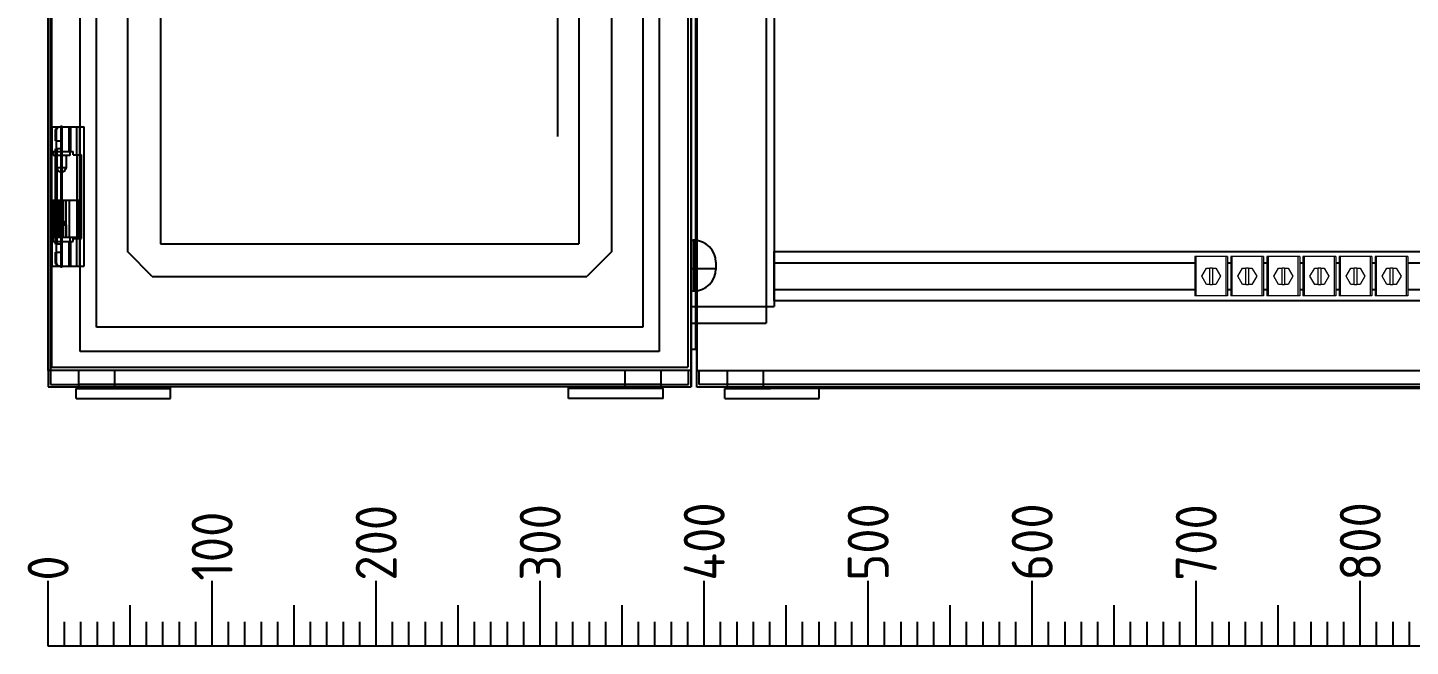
# Model space of a CAD drawing. Header units: millimetres. Extents: x 0 to 69574, y -5 to 41746.
# Drawn here: x 33967 to 34810, y 10609 to 10986 of the extents above; entities that cross this region are included whole.
import ezdxf
from ezdxf.enums import TextEntityAlignment as Align

# ---------------------------------------------------------------- set-up
doc = ezdxf.new("R2010")
doc.units = ezdxf.units.MM
doc.set_wipeout_variables(frame=1)
doc.layers.add('! NO PLOT !', color=7, linetype='Continuous', true_color=0xff75dd, plot=False)
doc.layers.add('000-PI-Oprema', color=30, linetype='Continuous', lineweight=5)
doc.layers.add('000-PI-ORMAR', color=2, linetype='Continuous')
doc.layers.add('004-PI-DIN Šina', color=3, linetype='Continuous')
doc.styles.add('PI0', font='isocpeur.ttf', dxfattribs={"width": 0.9})

# ---------------------------------------------------------------- blocks, each defined once
blk = doc.blocks.new('800mm bez ploce')
at = {"layer": '000-PI-ORMAR'}
for p, q in [((47129.52, 47274.57), (47129.52, 45290.07)), ((47126.01, 47254.07), (47126.01, 45303.07)), ((47128.73, 47254.07), (47128.73, 45303.07)), ((47126.01, 45303.07), (47129.52, 45303.07)), ((47129.51, 45280.07), (47129.51, 45303.07)), ((47129.52, 45290.07), (47921.52, 45290.07)), ((47131.01, 45281.57), (47131.01, 45290.07)), ((47148.01, 45290.07), (47148.01, 45279.07)), ((47170.01, 45290.07), (47170.01, 45279.07)), ((47148.01, 45281.57), (47131.01, 45281.57)), ((47903.01, 45281.57), (47148.01, 45281.57)), ((47148.01, 45280.07), (47129.51, 45280.07)), ((47146.55, 45279.07), (47148.01, 45279.07)), ((47146.55, 45273.07), (47146.55, 45279.07)), ((47146.55, 45273.07), (47204.2, 45273.07)), ((47903.01, 45280.07), (47148.01, 45280.07)), ((47148.01, 45279.07), (47152.27, 45279.07)), ((47152.27, 45279.07), (47174.38, 45279.07)), ((47876.64, 45279.07), (47174.38, 45279.07)), ((47204.2, 45273.07), (47204.2, 45279.07))]:
    blk.add_line(p, q, dxfattribs=at)
blk = doc.blocks.new('*U949')
at = {"layer": '004-PI-DIN Šina', "ltscale": 0.25}
for p, q in [((0, 15), (697.49, 15)), ((0, -15), (0, 15)), ((697.49, 15), (697.49, -15)), ((697.49, 8), (0, 8)), ((0, -8), (697.49, -8)), ((697.49, -15), (0, -15))]:
    blk.add_line(p, q, dxfattribs=at)
blk = doc.blocks.new('3240252_WCC_14-select__2', base_point=(55.67, 813.89))
at = {"layer": '000-PI-Oprema'}
for p, q in [((55.67, 837.89), (55.67, 813.89)), ((56.54, 837.89), (55.67, 837.89)), ((74.8, 837.89), (56.54, 837.89)), ((56.54, 813.89), (56.54, 837.89)), ((75.67, 837.89), (74.8, 837.89)), ((74.8, 813.89), (74.8, 837.89)), ((75.67, 837.89), (75.67, 813.89)), ((59.9, 825.89), (62.79, 830.89)), ((62.79, 830.89), (64.87, 830.89)), ((64.87, 820.89), (64.87, 830.89)), ((66.47, 830.89), (64.87, 830.89)), ((66.47, 830.89), (68.56, 830.89)), ((66.47, 830.89), (66.47, 820.89)), ((68.56, 830.89), (71.45, 825.89)), ((62.79, 820.89), (59.9, 825.89)), ((64.87, 820.89), (62.79, 820.89)), ((64.87, 820.89), (66.47, 820.89)), ((68.56, 820.89), (66.47, 820.89)), ((71.45, 825.89), (68.56, 820.89)), ((56.54, 813.89), (55.67, 813.89)), ((74.8, 813.89), (56.54, 813.89)), ((75.67, 813.89), (74.8, 813.89))]:
    blk.add_line(p, q, dxfattribs=at)
blk = doc.blocks.new('Drfsicht1', base_point=(65.67, 825.89))
blk.add_wipeout([(55.67, 837.89), (75.67, 837.89), (75.67, 813.89), (55.67, 813.89)])
at = {"layer": '000-PI-Oprema'}
blk.add_blockref('3240252_WCC_14-select__2', (55.67, 813.89), dxfattribs=at)
blk = doc.blocks.new('Uvodnica_ WCC14')
at = {"layer": '000-PI-Oprema'}
blk.add_blockref('Drfsicht1', (0, 0), dxfattribs=at)
blk = doc.blocks.new('poveznica montaznih ploca 2100mm')
at = {"layer": '! NO PLOT !'}
for p, q in [((59472.54, 55742.17), (59472.54, 53847.74)), ((59477.54, 55740.77), (59477.54, 53837.74)), ((59565.54, 55740.77), (59565.54, 53837.74)), ((59570.54, 55742.17), (59570.54, 53847.74)), ((59521.54, 53856.71), (59521.54, 53888.77)), ((59508.17, 53874.74), (59508.17, 53870.74)), ((59534.9, 53874.74), (59534.9, 53870.74)), ((59535.57, 53870.74), (59507.5, 53870.74)), ((59508.17, 53870.74), (59516.28, 53870.74)), ((59534.9, 53870.74), (59526.79, 53870.74)), ((59472.54, 53847.74), (59570.54, 53847.74)), ((59477.54, 53847.74), (59477.54, 53837.74)), ((59565.54, 53847.74), (59565.54, 53837.74)), ((59477.54, 53837.74), (59565.54, 53837.74))]:
    blk.add_line(p, q, dxfattribs=at)
for centre, start, end in [((59521.54, 53874.74), 0, 180), ((59521.54, 53870.74), 180, 0)]:
    blk.add_arc(centre, 13.36, start, end, dxfattribs=at)

msp = doc.modelspace()

# ---------------------------------------------------------------- linework, layer by layer
at = {"color": 7}
for p, q in [((33979.571, 10608.904), (33979.571, 10648.904)), ((34079.571, 10608.904), (34079.571, 10648.904)), ((34179.571, 10608.904), (34179.571, 10648.904)), ((34179.571, 10608.904), (34179.571, 10648.904)), ((34179.571, 10608.904), (34179.571, 10648.904)), ((34179.571, 10608.904), (34179.571, 10648.904)), ((34179.571, 10608.904), (34179.571, 10648.904)), ((34179.571, 10608.904), (34179.571, 10648.904)), ((34179.571, 10608.904), (34179.571, 10648.904)), ((34179.571, 10608.904), (34179.571, 10648.904)), ((34279.571, 10608.904), (34279.571, 10648.904)), ((34379.571, 10608.904), (34379.571, 10648.904)), ((34379.571, 10608.904), (34379.571, 10648.904)), ((34379.571, 10608.904), (34379.571, 10648.904)), ((34379.571, 10608.904), (34379.571, 10648.904)), ((34379.571, 10608.904), (34379.571, 10648.904)), ((34379.571, 10608.904), (34379.571, 10648.904)), ((34379.571, 10608.904), (34379.571, 10648.904)), ((34479.571, 10608.904), (34479.571, 10648.904)), ((34579.571, 10608.904), (34579.571, 10648.904)), ((34579.571, 10608.904), (34579.571, 10648.904)), ((34579.571, 10608.904), (34579.571, 10648.904)), ((34579.571, 10608.904), (34579.571, 10648.904)), ((34579.571, 10608.904), (34579.571, 10648.904)), ((34579.571, 10608.904), (34579.571, 10648.904)), ((34679.571, 10608.904), (34679.571, 10648.904)), ((34779.571, 10608.904), (34779.571, 10648.904)), ((34779.571, 10608.904), (34779.571, 10648.904)), ((34779.571, 10608.904), (34779.571, 10648.904)), ((34779.571, 10608.904), (34779.571, 10648.904)), ((34779.571, 10608.904), (34779.571, 10648.904)), ((34779.571, 10608.904), (34779.571, 10648.904)), ((34029.571, 10608.904), (34029.571, 10633.904)), ((34129.571, 10608.904), (34129.571, 10633.904)), ((34229.571, 10608.904), (34229.571, 10633.904)), ((34329.571, 10608.904), (34329.571, 10633.904)), ((34429.571, 10608.904), (34429.571, 10633.904)), ((34529.571, 10608.904), (34529.571, 10633.904)), ((34629.571, 10608.904), (34629.571, 10633.904)), ((34729.571, 10608.904), (34729.571, 10633.904)), ((33989.571, 10608.904), (33989.571, 10623.904)), ((33999.571, 10608.904), (33999.571, 10623.904)), ((34009.571, 10608.904), (34009.571, 10623.904)), ((34019.571, 10608.904), (34019.571, 10623.904)), ((34039.571, 10608.904), (34039.571, 10623.904)), ((34049.571, 10608.904), (34049.571, 10623.904)), ((34059.571, 10608.904), (34059.571, 10623.904)), ((34069.571, 10608.904), (34069.571, 10623.904)), ((34089.571, 10608.904), (34089.571, 10623.904)), ((34099.571, 10608.904), (34099.571, 10623.904)), ((34109.571, 10608.904), (34109.571, 10623.904)), ((34119.571, 10608.904), (34119.571, 10623.904)), ((34139.571, 10608.904), (34139.571, 10623.904)), ((34149.571, 10608.904), (34149.571, 10623.904)), ((34159.571, 10608.904), (34159.571, 10623.904)), ((34169.571, 10608.904), (34169.571, 10623.904)), ((34189.571, 10608.904), (34189.571, 10623.904)), ((34199.571, 10608.904), (34199.571, 10623.904)), ((34209.571, 10608.904), (34209.571, 10623.904)), ((34219.571, 10608.904), (34219.571, 10623.904)), ((34239.571, 10608.904), (34239.571, 10623.904)), ((34249.571, 10608.904), (34249.571, 10623.904)), ((34259.571, 10608.904), (34259.571, 10623.904)), ((34269.571, 10608.904), (34269.571, 10623.904)), ((34289.571, 10608.904), (34289.571, 10623.904)), ((34299.571, 10608.904), (34299.571, 10623.904)), ((34309.571, 10608.904), (34309.571, 10623.904)), ((34319.571, 10608.904), (34319.571, 10623.904)), ((34339.571, 10608.904), (34339.571, 10623.904)), ((34349.571, 10608.904), (34349.571, 10623.904)), ((34359.571, 10608.904), (34359.571, 10623.904)), ((34369.571, 10608.904), (34369.571, 10623.904)), ((34389.571, 10608.904), (34389.571, 10623.904)), ((34399.571, 10608.904), (34399.571, 10623.904)), ((34409.571, 10608.904), (34409.571, 10623.904)), ((34419.571, 10608.904), (34419.571, 10623.904)), ((34439.571, 10608.904), (34439.571, 10623.904)), ((34449.571, 10608.904), (34449.571, 10623.904)), ((34459.571, 10608.904), (34459.571, 10623.904)), ((34469.571, 10608.904), (34469.571, 10623.904)), ((34489.571, 10608.904), (34489.571, 10623.904)), ((34499.571, 10608.904), (34499.571, 10623.904)), ((34509.571, 10608.904), (34509.571, 10623.904)), ((34519.571, 10608.904), (34519.571, 10623.904)), ((34539.571, 10608.904), (34539.571, 10623.904)), ((34549.571, 10608.904), (34549.571, 10623.904)), ((34559.571, 10608.904), (34559.571, 10623.904)), ((34569.571, 10608.904), (34569.571, 10623.904)), ((34589.571, 10608.904), (34589.571, 10623.904)), ((34599.571, 10608.904), (34599.571, 10623.904)), ((34609.571, 10608.904), (34609.571, 10623.904)), ((34619.571, 10608.904), (34619.571, 10623.904)), ((34639.571, 10608.904), (34639.571, 10623.904)), ((34649.571, 10608.904), (34649.571, 10623.904)), ((34659.571, 10608.904), (34659.571, 10623.904)), ((34669.571, 10608.904), (34669.571, 10623.904)), ((34689.571, 10608.904), (34689.571, 10623.904)), ((34699.571, 10608.904), (34699.571, 10623.904)), ((34709.571, 10608.904), (34709.571, 10623.904)), ((34719.571, 10608.904), (34719.571, 10623.904)), ((34739.571, 10608.904), (34739.571, 10623.904)), ((34749.571, 10608.904), (34749.571, 10623.904)), ((34759.571, 10608.904), (34759.571, 10623.904)), ((34769.571, 10608.904), (34769.571, 10623.904)), ((34789.571, 10608.904), (34789.571, 10623.904)), ((34799.571, 10608.904), (34799.571, 10623.904)), ((34809.571, 10608.904), (34809.571, 10623.904)), ((35579.571, 10608.904), (33979.571, 10608.904))]:
    msp.add_line(p, q, dxfattribs=at)
at = {"layer": '000-PI-ORMAR'}
for p, q in [((33979.571, 10766.973), (33998.071, 10766.973)), ((33981.071, 10768.473), (33998.071, 10768.473)), ((33996.609, 10765.973), (33998.071, 10765.973)), ((33996.609, 10759.973), (33996.609, 10765.973)), ((34353.071, 10768.473), (33998.071, 10768.473)), ((34353.071, 10766.973), (33998.071, 10766.973)), ((33998.071, 10765.973), (34002.328, 10765.973)), ((34002.328, 10765.973), (34054.26, 10765.973)), ((34054.26, 10759.973), (34054.26, 10766.973)), ((34296.298, 10766.973), (34054.843, 10766.973)), ((34296.905, 10759.973), (34296.905, 10766.973)), ((34348.837, 10765.973), (34296.905, 10765.973)), ((34353.095, 10765.973), (34348.837, 10765.973)), ((34353.071, 10768.473), (34370.071, 10768.473)), ((34353.071, 10766.973), (34371.571, 10766.973)), ((34354.556, 10765.973), (34353.095, 10765.973)), ((34354.556, 10759.973), (34354.556, 10765.973)), ((33996.609, 10759.973), (34054.26, 10759.973)), ((34354.556, 10759.973), (34296.905, 10759.973))]:
    msp.add_line(p, q, dxfattribs=at)

# ---------------------------------------------------------------- block references
at = {"layer": '! NO PLOT !'}
msp.add_blockref('poveznica montaznih ploca 2100mm', (-25148.229, -43031.862), dxfattribs=at)
at = {"layer": '000-PI-Oprema'}
msp.add_blockref('*U949', (34422.307, 10834.404), dxfattribs=at)

# ---------------------------------------------------------------- texts
at = {"color": 7, "style": 'PI0', "width": 0.9}
for s, p in [('200', (34179.571, 10648.904)), ('300', (34279.571, 10648.904)), ('400', (34379.571, 10648.904)), ('500', (34479.571, 10648.904)), ('600', (34579.571, 10648.904)), ('700', (34679.571, 10648.904)), ('800', (34779.571, 10648.904)), ('100', (34079.571, 10648.904)), ('0', (33979.571, 10648.904))]:
    msp.add_text(s, height=25, rotation=90, dxfattribs=at).set_placement(p, align=Align.MIDDLE_LEFT)

# ---------------------------------------------------------------- next in the draw order: block references
at = {"layer": '000-PI-Oprema'}
msp.add_blockref('Drfsicht1', (34798.666, 10834.404), dxfattribs=at)

# ---------------------------------------------------------------- next in the draw order: wipeouts: each hides what was drawn before it
msp.add_wipeout([(33981.071, 12761.473), (34371.559, 12761.473), (34371.071, 10778.973), (33981.059, 10776.973)]).dxf.layer = '000-PI-ORMAR'

# ---------------------------------------------------------------- next in the draw order: linework, layer by layer
at = {"layer": '! NO PLOT !'}
for p, q in [((34371.559, 12761.473), (34371.559, 10776.973)), ((34371.559, 10776.973), (34371.559, 12761.473)), ((33999.059, 10788.473), (33999.059, 12749.973)), ((34352.059, 12749.973), (34352.059, 10788.473)), ((34371.571, 10789.973), (34371.571, 12740.835)), ((34009.059, 10803.473), (34009.059, 12734.973)), ((34342.059, 12734.973), (34342.059, 10803.473)), ((34028.059, 10849.223), (34028.059, 12689.223)), ((34323.059, 12689.223), (34323.059, 10849.223)), ((34048.059, 12684.223), (34048.059, 10854.223)), ((34303.059, 12684.223), (34303.059, 10854.223)), ((34048.059, 10854.223), (34303.059, 10854.223)), ((34043.059, 10834.223), (34028.059, 10849.223)), ((34323.059, 10849.223), (34308.059, 10834.223)), ((34043.059, 10834.223), (34308.059, 10834.223)), ((34342.059, 10803.473), (34009.059, 10803.473)), ((34352.059, 10788.473), (33999.059, 10788.473))]:
    msp.add_line(p, q, dxfattribs=at)
at = {"layer": '! NO PLOT !', "ltscale": 0.25}
msp.add_line((34290.195, 11139.574), (34290.195, 10919.574), dxfattribs=at)
at = {"layer": '000-PI-ORMAR'}
for p, q in [((33979.559, 10776.973), (33979.559, 12761.473)), ((33979.559, 10776.973), (33979.559, 12761.473)), ((33979.571, 12761.473), (33979.571, 10776.973)), ((33981.071, 12761.473), (33981.071, 10776.973)), ((33981.559, 12759.473), (33981.559, 10778.973)), ((34369.559, 12759.473), (34369.559, 10778.973)), ((34371.559, 12761.473), (34371.559, 10776.973)), ((34371.571, 12740.904), (34371.571, 10789.904)), ((34371.571, 12740.904), (34371.571, 10789.904)), ((34374.289, 12740.904), (34374.289, 10789.904)), ((34374.289, 12740.904), (34374.289, 10789.904)), ((34375.071, 10789.904), (34375.071, 12740.766)), ((33987.666, 10896.623), (33987.666, 10926.323)), ((33982.116, 10910.473), (33982.116, 10925.473)), ((33982.116, 10925.473), (34001.558, 10925.473)), ((33984.041, 10916.973), (33984.041, 10923.473)), ((33984.688, 10923.473), (33984.041, 10923.473)), ((33984.688, 10842.473), (33984.688, 10923.473)), ((33987.447, 10840.473), (33987.447, 10925.473)), ((33987.666, 10910.473), (33987.666, 10925.473)), ((33988.194, 10840.473), (33988.194, 10925.473)), ((33992.302, 10910.473), (33992.302, 10925.473)), ((33993.216, 10925.473), (33993.216, 10910.473)), ((33996.977, 10908.473), (33996.977, 10925.473)), ((33998.87, 10840.473), (33998.87, 10925.473)), ((33999.075, 10908.473), (33999.075, 10925.473)), ((34001.558, 10840.473), (34001.558, 10925.473)), ((33982.116, 10910.473), (33994.88, 10910.473)), ((33982.566, 10907.973), (33982.566, 10910.473)), ((33983.959, 10853.973), (33983.959, 10911.973)), ((33988.194, 10911.973), (33983.959, 10911.973)), ((33984.041, 10916.973), (33988.194, 10916.973)), ((33984.393, 10853.973), (33984.393, 10911.973)), ((33984.683, 10848.973), (33984.683, 10916.973)), ((33985.112, 10853.973), (33985.112, 10911.973)), ((33992.766, 10910.473), (33992.766, 10907.973)), ((33994.88, 10908.473), (33994.88, 10910.473)), ((33992.766, 10907.973), (33982.566, 10907.973)), ((33984.716, 10900.484), (33984.716, 10907.973)), ((33990.616, 10907.973), (33990.616, 10900.484)), ((33994.88, 10908.473), (33999.804, 10908.473)), ((33997.342, 10857.473), (33997.342, 10908.473)), ((33999.804, 10857.473), (33999.804, 10908.473)), ((33990.616, 10900.484), (33984.716, 10900.484)), ((33986.166, 10897.973), (33984.716, 10900.484)), ((33989.166, 10897.973), (33986.166, 10897.973)), ((33990.616, 10900.484), (33989.166, 10897.973)), ((33998.359, 10880.473), (33981.559, 10880.473)), ((33981.76, 10880.473), (33981.76, 10857.973)), ((33982.516, 10880.473), (33982.516, 10857.973)), ((33983.519, 10857.973), (33983.519, 10880.473)), ((33983.64, 10880.473), (33983.64, 10857.973)), ((33984.396, 10880.473), (33984.396, 10857.973)), ((33985.519, 10880.473), (33985.519, 10857.973)), ((33985.88, 10880.473), (33985.88, 10857.973)), ((33986.237, 10880.473), (33986.237, 10857.973)), ((33988.38, 10880.473), (33988.38, 10857.973)), ((33988.737, 10880.473), (33988.737, 10857.973)), ((33990.409, 10880.473), (33990.409, 10857.973)), ((33992.409, 10880.473), (33992.409, 10857.973)), ((33998.359, 10880.473), (33998.359, 10857.973)), ((33984.716, 10865.461), (33986.166, 10867.973)), ((33989.166, 10867.973), (33986.166, 10867.973)), ((33987.666, 10839.623), (33987.666, 10869.323)), ((33989.166, 10867.973), (33990.616, 10865.461)), ((33984.716, 10857.973), (33984.716, 10865.461)), ((33990.616, 10865.461), (33984.716, 10865.461)), ((33990.616, 10865.461), (33990.616, 10857.973)), ((33998.359, 10857.973), (33981.559, 10857.973)), ((33982.116, 10840.473), (33982.116, 10855.473)), ((33982.116, 10855.473), (33994.88, 10855.473)), ((33982.566, 10855.473), (33982.566, 10857.973)), ((33988.194, 10853.973), (33983.959, 10853.973)), ((33987.666, 10840.473), (33987.666, 10855.473)), ((33992.302, 10840.473), (33992.302, 10855.473)), ((33992.766, 10857.973), (33992.766, 10855.473)), ((33993.216, 10855.473), (33993.216, 10840.473)), ((33994.88, 10855.473), (33994.88, 10857.473)), ((33994.88, 10857.473), (33999.804, 10857.473)), ((33996.977, 10840.473), (33996.977, 10857.473)), ((33999.075, 10840.473), (33999.075, 10857.473)), ((33984.041, 10848.973), (33988.194, 10848.973)), ((33984.041, 10842.473), (33984.041, 10848.973)), ((33984.688, 10842.473), (33984.041, 10842.473)), ((33982.116, 10840.473), (34001.558, 10840.473)), ((34371.571, 10766.973), (34371.571, 10789.973)), ((34371.571, 10789.904), (34375.083, 10789.904)), ((34371.571, 10789.904), (34375.083, 10789.904)), ((34371.559, 10776.973), (33979.559, 10776.973)), ((34371.559, 10776.973), (33979.559, 10776.973)), ((33979.571, 10776.973), (33979.571, 10766.973)), ((33981.071, 10776.973), (33981.071, 10768.473)), ((33981.559, 10778.973), (34369.559, 10778.973)), ((33998.071, 10776.973), (33998.071, 10765.973)), ((34020.071, 10776.973), (34020.071, 10765.973)), ((34331.095, 10776.973), (34331.095, 10765.973)), ((34353.095, 10776.973), (34353.095, 10765.973)), ((34370.071, 10768.473), (34370.071, 10776.973)), ((34371.571, 10776.973), (34371.571, 10766.973))]:
    msp.add_line(p, q, dxfattribs=at)
at = {"layer": '000-PI-ORMAR', "extrusion": (0, 0, -1)}
for centre, start_param, end_param in [((33985.972, 10923.473), 4.712389, 6.2831853), ((33986.619, 10923.473), 4.712389, 6.2831853), ((33985.972, 10842.473), 3.1415927, 4.712389), ((33986.619, 10842.473), 3.1415927, 4.712389)]:
    msp.add_ellipse(centre, major_axis=(0, 2), ratio=0.9659258, start_param=start_param, end_param=end_param, dxfattribs=at)

# ---------------------------------------------------------------- next in the draw order: block references
at = {"layer": '000-PI-Oprema'}
msp.add_blockref('Drfsicht1', (34776.666, 10834.404), dxfattribs=at)

# ---------------------------------------------------------------- next in the draw order: block references
msp.add_blockref('Drfsicht1', (34754.666, 10834.404), dxfattribs=at)

# ---------------------------------------------------------------- next in the draw order: block references
msp.add_blockref('Drfsicht1', (34732.666, 10834.404), dxfattribs=at)

# ---------------------------------------------------------------- next in the draw order: block references
msp.add_blockref('Drfsicht1', (34710.666, 10834.404), dxfattribs=at)

# ---------------------------------------------------------------- next in the draw order: block references
msp.add_blockref('Uvodnica_ WCC14', (34688.666, 10834.404), dxfattribs=at)

# ---------------------------------------------------------------- next in the draw order: block references
at = {"layer": '000-PI-Oprema', "ltscale": 0.25}
msp.add_blockref('800mm bez ploce', (-12754.44, -34513.162), dxfattribs=at)

doc.saveas('drawing.dxf')
